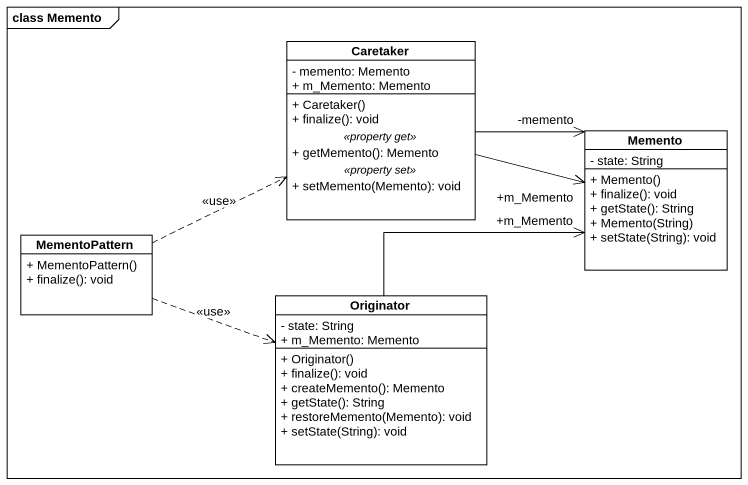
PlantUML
@startuml
mainframe class Memento
hide circle
hide empty members
skinparam classAttributeIconSize 0
class Caretaker {
  - memento: Memento
  + m_Memento: Memento
  --
  + Caretaker()
  + finalize(): void
  .. <<property get>> ..
  + getMemento(): Memento
  .. <<property set>> ..
  + setMemento(Memento): void
}
class Memento {
  - state: String
  + Memento()
  + finalize(): void
  + getState(): String
  + Memento(String)
  + setState(String): void
}
class MementoPattern {
  + MementoPattern()
  + finalize(): void
}
class Originator {
  - state: String
  + m_Memento: Memento
  + Originator()
  + finalize(): void
  + createMemento(): Memento
  + getState(): String
  + restoreMemento(Memento): void
  + setState(String): void
}
Caretaker -right-> "-memento" Memento
Caretaker -right-> "+m_Memento" Memento
MementoPattern .right.> Caretaker : <<use>>
MementoPattern .right.> Originator : <<use>>
Originator -up-> "+m_Memento" Memento
@enduml
